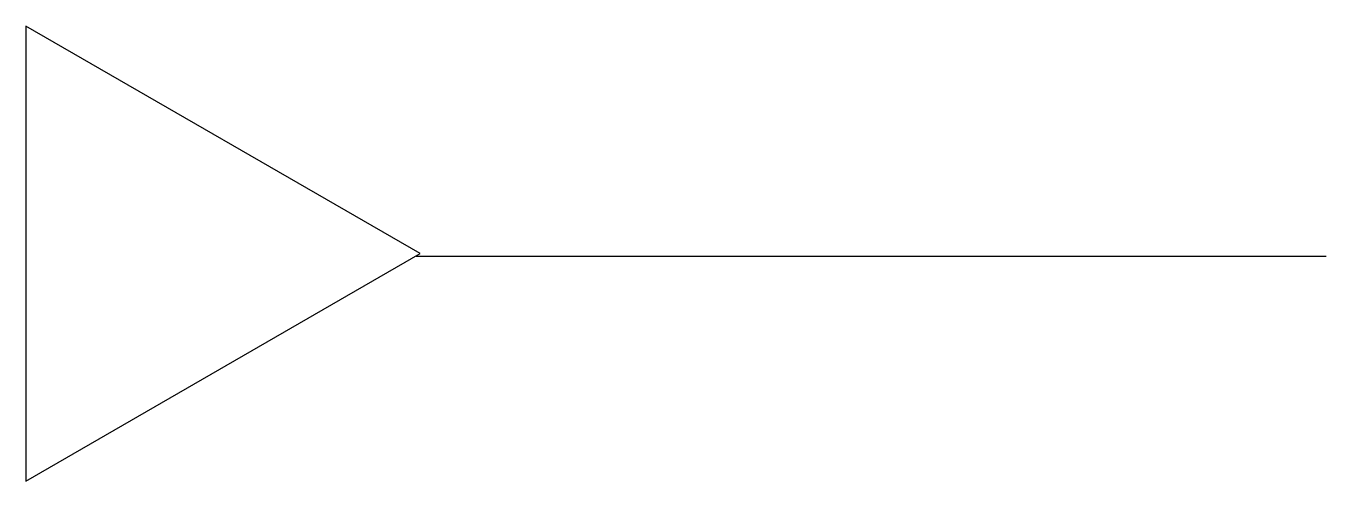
# Model space of a CAD drawing. Extents: x 380 to 394.2, y 90.6 to 95.6.
import ezdxf

# ---------------------------------------------------------------- set-up
doc = ezdxf.new("R2010")
doc.units = 0
doc.header["$LTSCALE"] = 5
doc.layers.add('11', color=1, linetype='CONTINUOUS')

# ---------------------------------------------------------------- blocks, each defined once
blk = doc.blocks.new('5212', base_point=(334.823, 332.522))
at = {"layer": '11'}
blk.add_lwpolyline([(330.616, 335.052), (330.616, 330.052), (334.946, 332.552)], close=True, dxfattribs=at)

msp = doc.modelspace()

# ---------------------------------------------------------------- linework, layer by layer
at = {"layer": '11'}
msp.add_line((384.238, 93.119), (394.238, 93.119), dxfattribs=at)

# ---------------------------------------------------------------- block references
msp.add_blockref('5212', (384.159, 93.119), dxfattribs=at)

doc.saveas('drawing.dxf')
